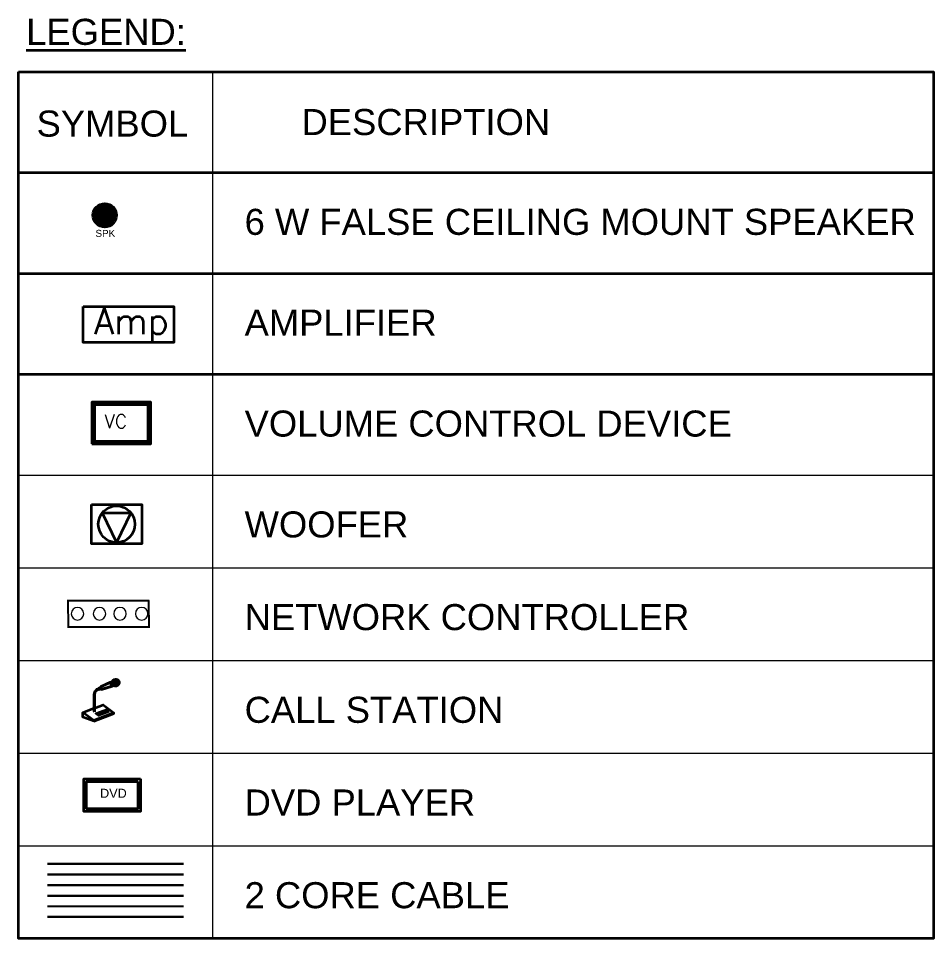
# Model space of a CAD drawing. Header units: millimetres. Extents: x -661525 to 498941, y 282148 to 1359693.
# Drawn here: x -513342 to -503222, y 629864 to 640032 of the extents above; entities that cross this region are included whole.
import ezdxf

# ---------------------------------------------------------------- set-up
doc = ezdxf.new("R2010")
doc.units = ezdxf.units.MM
doc.header["$LTSCALE"] = 2.5
doc.layers.add('EL-PA-Call Station', color=1, linetype='CONTINUOUS', lineweight=25)
doc.layers.add('VEMCPL-PA', color=4, linetype='CONTINUOUS', lineweight=35)
doc.styles.add('ARIAL', font='arial.ttf')
doc.styles.add('ASA-ARIAL', font='arial.ttf')
doc.styles.get("Standard").update_dxf_attribs({"font": 'txt.shx', "height": 1})

# ---------------------------------------------------------------- blocks, each defined once
blk = doc.blocks.new('Speaker')
at = {"layer": 'VEMCPL-PA', "ltscale": 0.5}
h = blk.add_hatch(dxfattribs=at)
h.set_pattern_fill('HONEY', color=150, scale=45.6192, angle=-360, style=0)
h.set_pattern_definition([(360, (-3673431.3123, 155088.758), (8.5536, 4.938423241), [5.7024, -11.4048]), (120, (-3673431.3123, 155088.758), (-8.553599981, 4.938423273), [5.7024, -11.4048]), (60, (-3673431.3123, 155088.758), (1.9e-08, 9.876846514), [-11.4048, 5.7024])])
edge = h.paths.add_edge_path()
edge.add_arc((0, 0), 46.5, 0, 360)
at = {"layer": 'VEMCPL-PA', "color": 150, "ltscale": 0.5}
for radius in [50.2, 46.5]:
    blk.add_circle((0, 0), radius, dxfattribs=at)
at = {"layer": 'VEMCPL-PA', "color": 150, "insert": (-39.4, -62), "char_height": 30, "width": 296.044, "attachment_point": 1, "style": 'ARIAL'}
blk.add_mtext('SPK', dxfattribs=at)
blk = doc.blocks.new('volume controller')
at = {"layer": 'VEMCPL-PA', "color": 6, "linetype": 'ByBlock', "ltscale": 500}
for points in [[(-1877216, -1374467), (-1876563, -1374467), (-1876563, -1374005), (-1877216, -1374005)], [(-1877201, -1374452), (-1876578, -1374452), (-1876578, -1374020), (-1877201, -1374020)], [(-1877186, -1374437), (-1876593, -1374437), (-1876593, -1374035), (-1877186, -1374035)]]:
    blk.add_lwpolyline(points, close=True, dxfattribs=at)
at = {"layer": 'VEMCPL-PA', "color": 6, "linetype": 'ByBlock', "ltscale": 500, "insert": (-1877076, -1374143), "char_height": 150, "width": 460.09, "attachment_point": 1}
blk.add_mtext('VC', dxfattribs=at)
blk = doc.blocks.new('CEILING SUBWOOFER')
at = {"layer": 'VEMCPL-PA', "color": 3}
for p, q in [((47486.7, -15740.1), (47645.9, -15740.1)), ((47486.7, -15740.1), (47566.3, -15903.3)), ((47645.9, -15740.1), (47566.3, -15903.3))]:
    blk.add_line(p, q, dxfattribs=at)
at = {"layer": 'VEMCPL-PA'}
blk.add_lwpolyline([(47427.6, -15693.9), (47705, -15693.9), (47705, -15910.7), (47427.6, -15910.7)], close=True, dxfattribs=at)
at = {"layer": 'VEMCPL-PA', "color": 6}
blk.add_circle((47566.3, -15802.3), 101, dxfattribs=at)
blk = doc.blocks.new('master alf')
at = {"layer": 'VEMCPL-PA', "linetype": 'ByBlock', "lineweight": 18, "ltscale": 0.25, "const_width": 0.5}
blk.add_lwpolyline([(14302.21, 1907.19), (14308.79, 1907.04), (14308.79, 1886.82), (14302.21, 1886.97)], close=True, dxfattribs=at)
at = {"layer": 'VEMCPL-PA', "linetype": 'ByBlock', "lineweight": 18, "ltscale": 0.25}
for centre in [(14305.5, 1904.76), (14305.5, 1899.25), (14305.5, 1894.12), (14305.5, 1888.67)]:
    blk.add_circle(centre, 1.57, dxfattribs=at)
blk = doc.blocks.new('dvd')
at = {"layer": 'VEMCPL-PA', "color": 8}
blk.add_lwpolyline([(12289, 7095), (12650, 7095), (12650, 6469), (12289, 6469)], close=True, dxfattribs=at)
at = {"layer": 'VEMCPL-PA', "color": 5}
blk.add_lwpolyline([(12319, 7065), (12620, 7065), (12620, 6499), (12319, 6499)], close=True, dxfattribs=at)
at = {"layer": 'VEMCPL-PA', "color": 5, "insert": (12449, 5258), "char_height": 100, "width": 3076.07, "attachment_point": 4, "rotation": 90.001, "style": 'ASA-ARIAL'}
blk.add_mtext('\\pxqc;DVD', dxfattribs=at)
blk = doc.blocks.new('AMPLIFIER')
at = {"layer": 'VEMCPL-PA', "color": 1}
blk.add_lwpolyline([(-299868, 655621), (-298866, 655621), (-298866, 655223), (-299868, 655223)], close=True, dxfattribs=at)
at = {"layer": 'VEMCPL-PA', "color": 1, "linetype": 'ByBlock', "insert": (-299750, 655606), "char_height": 288, "width": 3999, "attachment_point": 1}
blk.add_mtext('Amp', dxfattribs=at)
blk = doc.blocks.new('EL-PA-Call Station')
at = {"layer": 'VEMCPL-PA'}
for color, points in [(1, [(4.78, 15.27), (4.83, 15.33), (5.07, 15.12), (4.78, 15.27), (4.83, 15.33), (5.07, 15.12), (5.1, 15.2), (4.83, 15.33), (4.78, 15.27), (5.07, 15.12), (5.1, 15.2), (5.37, 15.03), (5.07, 15.12), (4.78, 15.27), (5.1, 15.2), (5.37, 15.03), (5.38, 15.11), (5.1, 15.2), (4.78, 15.27), (5.37, 15.03), (5.38, 15.11), (5.67, 14.99), (5.37, 15.03), (4.78, 15.27), (5.38, 15.11), (5.67, 14.99), (5.67, 15.07), (5.38, 15.11), (4.78, 15.27), (5.67, 14.99), (5.67, 15.07), (5.99, 15.03), (5.67, 14.99), (4.78, 15.27), (5.67, 15.07), (5.99, 15.03), (5.98, 15.11), (5.67, 15.07), (4.78, 15.27), (5.99, 15.03), (5.98, 15.11), (6.3, 15.11), (5.99, 15.03), (4.78, 15.27), (5.98, 15.11), (6.3, 15.11), (6.26, 15.2), (5.98, 15.11), (4.78, 15.27), (6.3, 15.11), (6.26, 15.2), (6.57, 15.27), (6.3, 15.11), (4.78, 15.27), (6.26, 15.2), (6.57, 15.27), (6.52, 15.33), (6.26, 15.2), (4.78, 15.27), (6.57, 15.27), (6.52, 15.33), (6.82, 15.46), (6.57, 15.27), (4.78, 15.27), (6.52, 15.33), (6.82, 15.46), (6.76, 15.51), (6.52, 15.33), (4.78, 15.27), (6.82, 15.46), (6.76, 15.51), (7.01, 15.7), (6.82, 15.46), (4.78, 15.27), (6.76, 15.51), (7.01, 15.7), (6.95, 15.75), (6.76, 15.51), (4.78, 15.27), (7.01, 15.7), (6.95, 15.75), (7.17, 15.97), (7.01, 15.7), (4.78, 15.27), (6.95, 15.75), (7.17, 15.97), (7.09, 16), (6.95, 15.75), (4.78, 15.27), (7.17, 15.97), (7.09, 16), (7.27, 16.27), (7.17, 15.97), (4.78, 15.27), (7.09, 16), (7.27, 16.27), (7.19, 16.29), (7.09, 16), (4.78, 15.27), (7.27, 16.27), (7.19, 16.29), (7.32, 16.58), (7.27, 16.27), (4.78, 15.27), (7.19, 16.29), (7.32, 16.58), (7.22, 16.58), (7.19, 16.29), (4.78, 15.27), (7.32, 16.58), (7.22, 16.58), (7.29, 16.9), (7.32, 16.58), (4.78, 15.27), (7.22, 16.58), (7.29, 16.9), (7.21, 16.9), (7.22, 16.58), (4.78, 15.27), (7.29, 16.9), (7.21, 16.9), (7.21, 17.2), (7.29, 16.9), (4.78, 15.27), (7.21, 16.9), (7.21, 17.2), (7.13, 17.17), (7.21, 16.9), (4.78, 15.27), (7.21, 17.2), (7.13, 17.17), (7.06, 17.47), (7.21, 17.2), (4.78, 15.27), (7.13, 17.17), (7.06, 17.47), (7, 17.44), (7.13, 17.17), (4.78, 15.27), (7.06, 17.47), (7, 17.44), (6.87, 17.73), (7.06, 17.47), (4.78, 15.27), (7, 17.44), (6.87, 17.73), (6.82, 17.68), (7, 17.44), (4.78, 15.27), (6.87, 17.73), (6.82, 17.68), (6.65, 17.93), (6.87, 17.73), (4.78, 15.27), (6.82, 17.68), (6.65, 17.93), (6.58, 17.87), (6.82, 17.68), (4.78, 15.27), (6.65, 17.93), (6.58, 17.87), (6.36, 18.09), (6.65, 17.93), (4.78, 15.27), (6.58, 17.87), (6.36, 18.09), (6.33, 18.03), (6.58, 17.87), (4.78, 15.27), (6.36, 18.09), (6.33, 18.03), (6.07, 18.21), (6.36, 18.09), (4.78, 15.27), (6.33, 18.03), (6.07, 18.21), (6.06, 18.11), (6.33, 18.03), (4.78, 15.27), (6.07, 18.21), (6.06, 18.11), (5.77, 18.25), (6.07, 18.21), (4.78, 15.27), (6.06, 18.11), (5.77, 18.25), (5.77, 18.16), (6.06, 18.11), (4.78, 15.27), (5.77, 18.25), (5.77, 18.16), (5.45, 18.24), (5.77, 18.25), (4.78, 15.27), (5.77, 18.16), (5.45, 18.24), (5.45, 18.14), (5.77, 18.16), (4.78, 15.27), (5.45, 18.24), (5.45, 18.14), (5.15, 18.14), (5.45, 18.24), (4.78, 15.27), (5.45, 18.14), (5.15, 18.14), (5.18, 18.08), (5.45, 18.14), (4.78, 15.27), (5.15, 18.14), (5.18, 18.08), (4.86, 18.03), (5.15, 18.14), (4.78, 15.27), (5.18, 18.08), (4.86, 18.03), (4.91, 17.97), (5.18, 18.08), (4.78, 15.27), (4.86, 18.03), (4.91, 17.97), (4.6, 17.84), (4.86, 18.03), (4.78, 15.27), (4.91, 17.97), (4.6, 17.84), (4.67, 17.77), (4.91, 17.97), (4.78, 15.27), (4.6, 17.84), (4.67, 17.77), (4.38, 17.6), (4.6, 17.84), (4.78, 15.27), (4.67, 17.77), (4.38, 17.6), (4.46, 17.57), (4.67, 17.77), (4.78, 15.27), (4.38, 17.6), (4.46, 17.57), (4.23, 17.34), (4.38, 17.6), (4.78, 15.27), (4.46, 17.57), (4.23, 17.34), (4.3, 17.3), (4.46, 17.57), (4.78, 15.27), (4.23, 17.34), (4.3, 17.3), (4.12, 17.04), (4.23, 17.34), (4.78, 15.27), (4.3, 17.3), (4.12, 17.04), (4.19, 17.02), (4.3, 17.3)]), (4, [(-2.17, 13.76), (-2.21, 13.84), (-3.04, 13.44), (-2.17, 13.76), (-2.21, 13.84), (-3.04, 13.44), (-3.15, 13.49), (-2.21, 13.84), (-2.17, 13.76), (-3.04, 13.44), (-3.15, 13.49), (-2.96, 13.22), (-3.04, 13.44), (-2.17, 13.76), (-3.15, 13.49), (-2.96, 13.22), (-3, 13.11), (-3.15, 13.49), (-2.17, 13.76), (-2.96, 13.22), (-3, 13.11), (-2.09, 13.54), (-2.96, 13.22), (-2.17, 13.76), (-3, 13.11), (-2.09, 13.54), (-2.08, 13.48), (-3, 13.11)]), (4, [(-1.33, 14.26), (-1.36, 14.34), (-2.19, 13.94), (-1.33, 14.26), (-1.36, 14.34), (-2.19, 13.94), (-2.3, 13.99), (-1.36, 14.34), (-1.33, 14.26), (-2.19, 13.94), (-2.3, 13.99), (-2, 13.4), (-2.19, 13.94), (-1.33, 14.26), (-2.3, 13.99), (-2, 13.4), (-2.05, 13.3), (-2.3, 13.99), (-1.33, 14.26), (-2, 13.4), (-2.05, 13.3), (-1.13, 13.73), (-2, 13.4), (-1.33, 14.26), (-2.05, 13.3), (-1.13, 13.73), (-1.1, 13.67), (-2.05, 13.3)]), (4, [(-1.49, 14.64), (-1.45, 14.56), (3.26, 16.78), (-1.49, 14.64), (-1.45, 14.56), (3.26, 16.78), (3.21, 16.67), (-1.45, 14.56), (-1.49, 14.64), (3.26, 16.78), (3.21, 16.67), (3.96, 14.9), (3.26, 16.78), (-1.49, 14.64), (3.21, 16.67), (3.96, 14.9), (3.87, 14.96), (3.21, 16.67), (-1.49, 14.64), (3.96, 14.9), (3.87, 14.96), (-1.04, 13.35), (3.96, 14.9), (-1.49, 14.64), (3.87, 14.96), (-1.04, 13.35), (-0.99, 13.46), (3.87, 14.96), (-1.49, 14.64), (-1.04, 13.35), (-0.99, 13.46), (-1.5, 14.59), (-1.04, 13.35), (-1.49, 14.64), (-0.99, 13.46), (-1.5, 14.59), (-1.42, 14.61), (-0.99, 13.46)]), (1, [(4.11, 17.06), (4.86, 15.28), (4.17, 17.07), (4.11, 17.06), (4.86, 15.28), (4.78, 15.25)])]:
    blk.add_hatch(color=color, dxfattribs=at).paths.add_polyline_path(points)
h = blk.add_hatch(color=4, dxfattribs=at)
edge = h.paths.add_edge_path()
edge.add_line((4.12, 17.01), (4.15, 17.12))
edge.add_line((4.15, 17.12), (3.29, 16.7))
edge.add_line((3.29, 16.7), (4.12, 17.01))
edge.add_line((4.12, 17.01), (4.15, 17.12))
edge.add_line((4.15, 17.12), (3.29, 16.7))
edge.add_line((3.29, 16.7), (3.2, 16.75))
edge.add_line((3.2, 16.75), (4.15, 17.12))
edge.add_line((4.15, 17.12), (4.12, 17.01))
edge.add_line((4.12, 17.01), (3.29, 16.7))
edge.add_line((3.29, 16.7), (3.2, 16.75))
edge.add_line((3.2, 16.75), (3.95, 14.98))
edge.add_line((3.95, 14.98), (3.29, 16.7))
edge.add_line((3.29, 16.7), (4.12, 17.01))
edge.add_line((4.12, 17.01), (3.2, 16.75))
edge.add_line((3.2, 16.75), (3.95, 14.98))
edge.add_line((3.95, 14.98), (3.9, 14.87))
edge.add_line((3.9, 14.87), (3.2, 16.75))
edge.add_line((3.2, 16.75), (4.12, 17.01))
edge.add_line((4.12, 17.01), (3.95, 14.98))
edge.add_line((3.95, 14.98), (3.9, 14.87))
edge.add_line((3.9, 14.87), (4.78, 15.28))
edge.add_line((4.78, 15.28), (3.95, 14.98))
edge.add_line((3.95, 14.98), (4.12, 17.01))
edge.add_line((4.12, 17.01), (3.9, 14.87))
edge.add_line((3.9, 14.87), (4.78, 15.28))
edge.add_line((4.78, 15.28), (4.89, 15.23))
edge.add_line((4.89, 15.23), (3.9, 14.87))
edge.add_line((3.9, 14.87), (4.12, 17.01))
edge.add_line((4.12, 17.01), (4.78, 15.28))
edge.add_line((4.78, 15.28), (4.89, 15.23))
edge.add_line((4.89, 15.23), (4.78, 15.28))
edge.add_line((4.78, 15.28), (4.89, 15.23))
edge.add_line((4.89, 15.23), (4.12, 17.01))
edge.add_line((4.12, 17.01), (4.15, 17.12))
at = {"layer": 'EL-PA-Call Station', "color": 1}
for points in [[(4.86, 18.03), (4.91, 17.97), (4.6, 17.84), (4.86, 18.03)], [(5.15, 18.14), (5.18, 18.08), (4.86, 18.03), (5.15, 18.14)], [(5.18, 18.08), (4.86, 18.03), (4.91, 17.97), (5.18, 18.08)], [(5.45, 18.24), (5.45, 18.14), (5.15, 18.14), (5.45, 18.24)], [(5.45, 18.14), (5.15, 18.14), (5.18, 18.08), (5.45, 18.14)], [(5.77, 18.25), (5.77, 18.16), (5.45, 18.24), (5.77, 18.25)], [(5.77, 18.16), (5.45, 18.24), (5.45, 18.14), (5.77, 18.16)], [(6.07, 18.21), (6.06, 18.11), (5.77, 18.25), (6.07, 18.21)], [(6.06, 18.11), (5.77, 18.25), (5.77, 18.16), (6.06, 18.11)], [(6.33, 18.03), (6.07, 18.21), (6.06, 18.11), (6.33, 18.03)], [(6.36, 18.09), (6.33, 18.03), (6.07, 18.21), (6.36, 18.09)], [(6.58, 17.87), (6.36, 18.09), (6.33, 18.03), (6.58, 17.87)], [(6.65, 17.93), (6.58, 17.87), (6.36, 18.09), (6.65, 17.93)]]:
    blk.add_lwpolyline(points, dxfattribs=at)
at = {"layer": 'VEMCPL-PA', "color": 6}
blk.add_line((1.39, 3.7), (2.57, 2.82), dxfattribs=at)
at = {"layer": 'VEMCPL-PA', "color": 1}
for points in [[(4.23, 16.9), (5.19, 18.09)], [(4.38, 17.6), (4.46, 17.57), (4.23, 17.34), (4.38, 17.6)], [(4.46, 17.57), (4.23, 17.34), (4.3, 17.3), (4.46, 17.57)], [(4.35, 16.54), (5.69, 18.19)], [(4.6, 17.84), (4.67, 17.77), (4.38, 17.6), (4.6, 17.84)], [(4.67, 17.77), (4.38, 17.6), (4.46, 17.57), (4.67, 17.77)], [(4.49, 16.19), (6.07, 18.13)], [(4.91, 17.97), (4.6, 17.84), (4.67, 17.77), (4.91, 17.97)], [(4.6, 17.71), (5.62, 15.01)], [(4.62, 15.86), (6.39, 18.03)], [(4.68, 17.81), (7.08, 17.41)], [(4.75, 15.51), (6.68, 17.85)], [(4.86, 17.92), (5.96, 15.03)], [(4.94, 15.22), (6.9, 17.63)], [(5.11, 18.06), (6.76, 17.79)], [(5.16, 18.08), (6.28, 15.11)], [(5.46, 18.16), (6.55, 15.27)], [(5.8, 18.19), (6.84, 15.47)], [(6.18, 18.11), (7.06, 15.76)], [(6.82, 17.68), (6.65, 17.93), (6.58, 17.87), (6.82, 17.68)], [(6.58, 17.9), (7.25, 16.18)], [(6.87, 17.73), (6.82, 17.68), (6.65, 17.93), (6.87, 17.73)], [(7, 17.44), (6.87, 17.73), (6.82, 17.68), (7, 17.44)], [(7.06, 17.47), (7, 17.44), (6.87, 17.73), (7.06, 17.47)], [(4.17, 17.07), (4.11, 17.06), (4.86, 15.28), (4.17, 17.07)], [(4.23, 17.34), (4.3, 17.3), (4.12, 17.04), (4.23, 17.34)], [(4.3, 17.3), (4.12, 17.04), (4.19, 17.02), (4.3, 17.3)], [(4.89, 15.23), (4.12, 17.01), (4.15, 17.12), (4.89, 15.23)], [(4.23, 16.9), (7.29, 16.4)], [(4.27, 17.22), (7.3, 16.72)], [(4.35, 16.54), (7.21, 16.08)], [(4.36, 17.42), (5.26, 15.07)], [(4.41, 17.5), (7.22, 17.06)], [(4.49, 16.19), (7.08, 15.78)], [(4.62, 15.86), (6.85, 15.49)], [(4.75, 15.51), (6.5, 15.22)], [(4.78, 15.27), (4.83, 15.33), (5.07, 15.12), (4.78, 15.27)], [(4.83, 15.33), (5.07, 15.12), (5.1, 15.2), (4.83, 15.33)], [(5.07, 15.12), (5.1, 15.2), (5.37, 15.03), (5.07, 15.12)], [(5.1, 15.2), (5.37, 15.03), (5.38, 15.11), (5.1, 15.2)], [(5.15, 15.11), (5.78, 15.01)], [(5.22, 15.07), (7.09, 17.38)], [(5.37, 15.03), (5.38, 15.11), (5.67, 14.99), (5.37, 15.03)], [(5.38, 15.11), (5.67, 14.99), (5.67, 15.07), (5.38, 15.11)], [(5.59, 15.01), (7.22, 17.02)], [(5.67, 15.07), (5.99, 15.03), (5.98, 15.11), (5.67, 15.07)], [(5.67, 14.99), (5.67, 15.07), (5.99, 15.03), (5.67, 14.99)], [(5.98, 15.11), (6.3, 15.11), (6.26, 15.2), (5.98, 15.11)], [(5.99, 15.03), (5.98, 15.11), (6.3, 15.11), (5.99, 15.03)], [(6.04, 15.04), (7.3, 16.59)], [(6.26, 15.2), (6.57, 15.27), (6.52, 15.33), (6.26, 15.2)], [(6.3, 15.11), (6.26, 15.2), (6.57, 15.27), (6.3, 15.11)], [(6.52, 15.33), (6.82, 15.46), (6.76, 15.51), (6.52, 15.33)], [(6.57, 15.27), (6.52, 15.33), (6.82, 15.46), (6.57, 15.27)], [(6.71, 15.38), (7.13, 15.87)], [(6.76, 15.51), (7.01, 15.7), (6.95, 15.75), (6.76, 15.51)], [(6.82, 15.46), (6.76, 15.51), (7.01, 15.7), (6.82, 15.46)], [(6.95, 15.75), (7.17, 15.97), (7.09, 16), (6.95, 15.75)], [(7.01, 15.7), (6.95, 15.75), (7.17, 15.97), (7.01, 15.7)], [(7.13, 17.17), (7.06, 17.47), (7, 17.44), (7.13, 17.17)], [(7.21, 17.2), (7.13, 17.17), (7.06, 17.47), (7.21, 17.2)], [(7.09, 16), (7.27, 16.27), (7.19, 16.29), (7.09, 16)], [(7.17, 15.97), (7.09, 16), (7.27, 16.27), (7.17, 15.97)], [(7.21, 16.9), (7.21, 17.2), (7.13, 17.17), (7.21, 16.9)], [(7.27, 16.27), (7.19, 16.29), (7.32, 16.58), (7.27, 16.27)], [(7.19, 16.29), (7.32, 16.58), (7.22, 16.58), (7.19, 16.29)], [(7.29, 16.9), (7.21, 16.9), (7.21, 17.2), (7.29, 16.9)], [(7.22, 16.58), (7.29, 16.9), (7.21, 16.9), (7.22, 16.58)], [(7.32, 16.58), (7.22, 16.58), (7.29, 16.9), (7.32, 16.58)]]:
    blk.add_lwpolyline(points, dxfattribs=at)
at = {"layer": 'VEMCPL-PA', "color": 4}
for points in [[(-3.08, 13.48), (-3.42, 13.25), (-3.71, 12.98), (-3.96, 12.71), (-4.22, 12.41), (-4.39, 12.05), (-4.54, 11.69), (-4.67, 11.32), (-4.71, 10.94)], [(-2.21, 13.84), (-3.04, 13.44), (-3.15, 13.49), (-2.21, 13.84)], [(-3.04, 13.44), (-3.15, 13.49), (-2.96, 13.22), (-3.04, 13.44)], [(-3.15, 13.49), (-2.96, 13.22), (-3, 13.11), (-3.15, 13.49)], [(-2.17, 13.76), (-2.21, 13.84), (-3.04, 13.44), (-2.17, 13.76)], [(-2.96, 13.22), (-3, 13.11), (-2.09, 13.54), (-2.96, 13.22)], [(-3, 13.11), (-2.09, 13.54), (-2.08, 13.48), (-3, 13.11)], [(-1.36, 14.34), (-2.19, 13.94), (-2.3, 13.99), (-1.36, 14.34)], [(-2.19, 13.94), (-2.3, 13.99), (-2, 13.4), (-2.19, 13.94)], [(-2.3, 13.99), (-2, 13.4), (-2.05, 13.3), (-2.3, 13.99)], [(-1.33, 14.26), (-1.36, 14.34), (-2.19, 13.94), (-1.33, 14.26)], [(-2, 13.4), (-2.05, 13.3), (-1.13, 13.73), (-2, 13.4)], [(-2.05, 13.3), (-1.13, 13.73), (-1.1, 13.67), (-2.05, 13.3)], [(-0.99, 13.46), (-1.5, 14.59), (-1.42, 14.61), (-0.99, 13.46)], [(-1.04, 13.35), (-0.99, 13.46), (-1.5, 14.59), (-1.04, 13.35)], [(-1.49, 14.64), (-1.45, 14.56), (3.26, 16.78), (-1.49, 14.64)], [(-1.45, 14.56), (3.26, 16.78), (3.21, 16.67), (-1.45, 14.56)], [(3.96, 14.9), (3.87, 14.96), (-1.04, 13.35), (3.96, 14.9)], [(3.87, 14.96), (-1.04, 13.35), (-0.99, 13.46), (3.87, 14.96)], [(4.15, 17.12), (3.29, 16.7), (3.2, 16.75), (4.15, 17.12)], [(3.29, 16.7), (3.2, 16.75), (3.95, 14.98), (3.29, 16.7)], [(3.2, 16.75), (3.95, 14.98), (3.9, 14.87), (3.2, 16.75)], [(3.26, 16.78), (3.21, 16.67), (3.96, 14.9), (3.26, 16.78)], [(3.21, 16.67), (3.96, 14.9), (3.87, 14.96), (3.21, 16.67)], [(4.12, 17.01), (4.15, 17.12), (3.29, 16.7), (4.12, 17.01)], [(3.95, 14.98), (3.9, 14.87), (4.78, 15.28), (3.95, 14.98)], [(3.9, 14.87), (4.78, 15.28), (4.89, 15.23), (3.9, 14.87)], [(-4.73, 10.94), (-4.73, 10.05)], [(-4.73, 10.05), (-4.73, 3)], [(-2.99, 13.16), (-3.29, 12.97), (-3.58, 12.74), (-3.83, 12.5), (-4.04, 12.21), (-4.22, 11.89), (-4.35, 11.58), (-4.44, 11.22), (-4.49, 10.89), (-4.49, 10.52)], [(-4.47, 10.52), (-4.47, 10.05)], [(-4.47, 10.05), (-4.47, 2.6)], [(-4.47, 2.6), (-4.73, 3)]]:
    blk.add_lwpolyline(points, dxfattribs=at)
at = {"layer": 'VEMCPL-PA', "color": 6}
for points in [[(4.11, 17.06), (4.86, 15.28), (4.78, 15.25), (4.11, 17.06)], [(4.78, 15.28), (4.89, 15.23), (4.12, 17.01), (4.78, 15.28)], [(-4.51, 4.42), (-0.34, 6), (4.79, 2.15), (-4.83, -1.51), (-9.97, 2.36), (-4.76, 4.32)], [(-4.81, -1.83), (-9.97, 0.04), (-9.97, 2.36)], [(-4.81, -1.83), (4.81, 1.83), (4.79, 2.15)], [(2.57, 2.82), (-2.59, 0.92), (-3.77, 1.8), (1.39, 3.7)], [(-2.76, 1.7), (-2.75, 1.64), (-2.7, 1.59), (-2.64, 1.54), (-2.56, 1.51), (-2.44, 1.49), (-2.35, 1.48), (-2.22, 1.48), (-2.11, 1.48), (-1.98, 1.51), (-1.87, 1.54), (-1.76, 1.57), (-1.68, 1.62), (-1.61, 1.69), (-1.55, 1.75), (-1.53, 1.8), (-1.52, 1.86), (-1.55, 1.93), (-1.58, 1.97), (-1.66, 2.02), (-1.74, 2.05), (-1.84, 2.07), (-1.95, 2.09), (-2.08, 2.09), (-2.19, 2.09), (-2.32, 2.05), (-2.41, 2.04), (-2.52, 1.99), (-2.6, 1.94), (-2.67, 1.88), (-2.73, 1.81), (-2.76, 1.77), (-2.76, 1.7)], [(-1.23, 2.24), (-1.21, 2.18), (-1.18, 2.13), (-1.1, 2.09), (-1.02, 2.04), (-0.93, 2.02), (-0.81, 2.01), (-0.69, 2.01), (-0.58, 2.02), (-0.45, 2.04), (-0.35, 2.07), (-0.24, 2.12), (-0.16, 2.17), (-0.06, 2.21), (-0.03, 2.28), (0, 2.36), (0, 2.4), (-0.02, 2.45), (-0.05, 2.52), (-0.13, 2.56), (-0.21, 2.6), (-0.32, 2.63), (-0.42, 2.64), (-0.54, 2.64), (-0.66, 2.63), (-0.78, 2.61), (-0.88, 2.58), (-0.99, 2.52), (-1.09, 2.47), (-1.15, 2.42), (-1.21, 2.37), (-1.23, 2.29), (-1.23, 2.24)], [(0.21, 2.71), (0.22, 2.64), (0.27, 2.6), (0.32, 2.56), (0.42, 2.52), (0.51, 2.48), (0.62, 2.47), (0.74, 2.47), (0.86, 2.48), (0.97, 2.5), (1.1, 2.55), (1.21, 2.58), (1.29, 2.63), (1.36, 2.69), (1.41, 2.74), (1.45, 2.82), (1.45, 2.87), (1.44, 2.93), (1.37, 3), (1.31, 3.03), (1.25, 3.06), (1.13, 3.09), (1.02, 3.11), (0.91, 3.11), (0.8, 3.09), (0.67, 3.08), (0.54, 3.04), (0.45, 3), (0.37, 2.95), (0.29, 2.88), (0.24, 2.84), (0.21, 2.77), (0.21, 2.71)]]:
    blk.add_lwpolyline(points, dxfattribs=at)

msp = doc.modelspace()

# ---------------------------------------------------------------- linework, layer by layer
at = {"layer": 'VEMCPL-PA', "color": 7, "lineweight": 0}
for p, q in [((-511197.8, 639443), (-511197.8, 629863.6)), ((-513342.3, 634984.9), (-503222.4, 634984.9)), ((-513342.3, 633960.7), (-503222.4, 633960.7)), ((-513342.3, 632936.4), (-503222.4, 632936.4)), ((-513342.3, 631912.1), (-503222.4, 631912.1)), ((-513342.3, 630887.9), (-503222.4, 630887.9))]:
    msp.add_line(p, q, dxfattribs=at)
at = {"layer": 'VEMCPL-PA', "color": 0}
msp.add_lwpolyline([(-513342.3, 639443), (-503222.4, 639443), (-503224.4, 629863.6), (-513342.3, 629863.6)], close=True, dxfattribs=at)
for points in [[(-513342.3, 638328.4), (-503222.4, 638328.4)], [(-513342.3, 637213.9), (-503222.4, 637213.9)], [(-513342.3, 636099.4), (-503222.4, 636099.4)]]:
    msp.add_lwpolyline(points, dxfattribs=at)
at = {"layer": 'VEMCPL-PA', "color": 191, "const_width": 25}
msp.add_lwpolyline([(-513023.5, 630688.3), (-511513.8, 630688.3)], dxfattribs=at)
at = {"layer": 'VEMCPL-PA', "color": 5, "const_width": 25}
msp.add_lwpolyline([(-513023.5, 630571.3), (-511513.8, 630571.3)], dxfattribs=at)
at = {"layer": 'VEMCPL-PA', "color": 3, "const_width": 25}
msp.add_lwpolyline([(-513023.5, 630454.3), (-511513.8, 630454.3)], dxfattribs=at)
at = {"layer": 'VEMCPL-PA', "color": 2, "const_width": 25}
msp.add_lwpolyline([(-513023.5, 630337.4), (-511513.8, 630337.4)], dxfattribs=at)
at = {"layer": 'VEMCPL-PA', "color": 21, "true_color": 0xffaaa9, "const_width": 25}
msp.add_lwpolyline([(-513023.5, 630220.4), (-511513.8, 630220.4)], dxfattribs=at)
at = {"layer": 'VEMCPL-PA', "color": 1, "const_width": 25}
msp.add_lwpolyline([(-513023.5, 630103.4), (-511513.8, 630103.4)], dxfattribs=at)

# ---------------------------------------------------------------- block references
at = {"layer": 'VEMCPL-PA', "color": 1, "xscale": 2.600000000093132, "yscale": 2.600000000093132, "zscale": 2.600000000093132}
msp.add_blockref('Speaker', (-512387.5, 637856.3), dxfattribs=at)
at = {"layer": 'VEMCPL-PA', "color": 4}
msp.add_blockref('AMPLIFIER', (-212756.3, -18774.1), dxfattribs=at)
at = {"layer": 'VEMCPL-PA', "linetype": 'ByBlock'}
msp.add_blockref('volume controller', (1364684.9, 2009796.4), dxfattribs=at)
at = {"layer": 'VEMCPL-PA', "xscale": 2, "yscale": 2, "zscale": 2}
msp.add_blockref('CEILING SUBWOOFER', (-607389.2, 666047.4), dxfattribs=at)
at = {"layer": 'VEMCPL-PA', "linetype": 'ByBlock', "xscale": -44.09999999997672, "yscale": 44.09999999997672, "zscale": 44.09999999999999, "rotation": 89.99999999999997}
msp.add_blockref('master alf', (-428688.2, 1264325.7), dxfattribs=at)
at = {"layer": 'VEMCPL-PA', "color": 7, "xscale": 23.15728279296309, "yscale": 23.15728279296309, "zscale": 23.15728279296309}
msp.add_blockref('EL-PA-Call Station', (-512398.1, 632308.1), dxfattribs=at)
at = {"layer": 'VEMCPL-PA', "rotation": 270}
msp.add_blockref('dvd', (-519087.6, 643918.3), dxfattribs=at)

# ---------------------------------------------------------------- texts
at = {"layer": 'VEMCPL-PA', "color": 7, "char_height": 288, "width": 29659, "attachment_point": 1}
for s, insert in [('{\\fArial|b0|i0|c0|p34;\\LLEGEND:}', (-513256.5, 640027.3)), ('{\\fArial|b0|i0|c0|p34;SYMBOL}', (-513141.3, 639013.5)), ('{\\fArial|b0|i0|c0|p34;DESCRIPTION}', (-510211.7, 639030.6)), ('{\\fArial|b0|i0|c0|p34;6 W FALSE CEILING MOUNT SPEAKER}', (-510841, 637927.7)), ('{\\fArial|b0|i0|c0|p34;AMPLIFIER}', (-510841, 636813.2)), ('{\\fArial|b0|i0|c0|p34;VOLUME CONTROL DEVICE}', (-510841, 635698.7)), ('{\\fArial|b0|i0|c0|p34;WOOFER}', (-510841, 634584.2)), ('{\\fArial|b0|i0|c0|p34;NETWORK CONTROLLER}', (-510841, 633560)), ('{\\fArial|b0|i0|c0|p34;CALL STATION}', (-510841, 632535.7)), ('{\\fArial|b0|i0|c0|p34;DVD PLAYER}', (-510841, 631511.4)), ('{\\fArial|b0|i0|c0|p34;2 CORE CABLE}', (-510841, 630487.2))]:
    msp.add_mtext(s, dxfattribs=dict(at, insert=insert))

doc.saveas('drawing.dxf')
